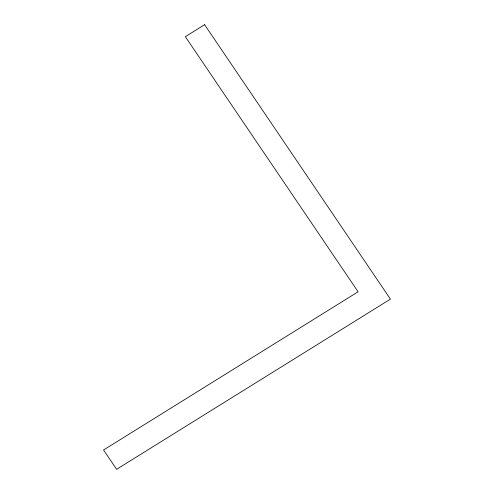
<?xml version="1.0" encoding="UTF-8"?>
<svg xmlns="http://www.w3.org/2000/svg" width="494" height="494" viewBox="0 0 494 494"><rect width="100%" height="100%" fill="white"/><g stroke="black" fill="none" stroke-linecap="round" stroke-linejoin="round"><path stroke-width="0.74" d="M204.609 24.7L185.336 36.68L358.101 291.781L103.555 449.991L116.633 469.3L390.445 299.117L204.609 24.7"/></g></svg>
